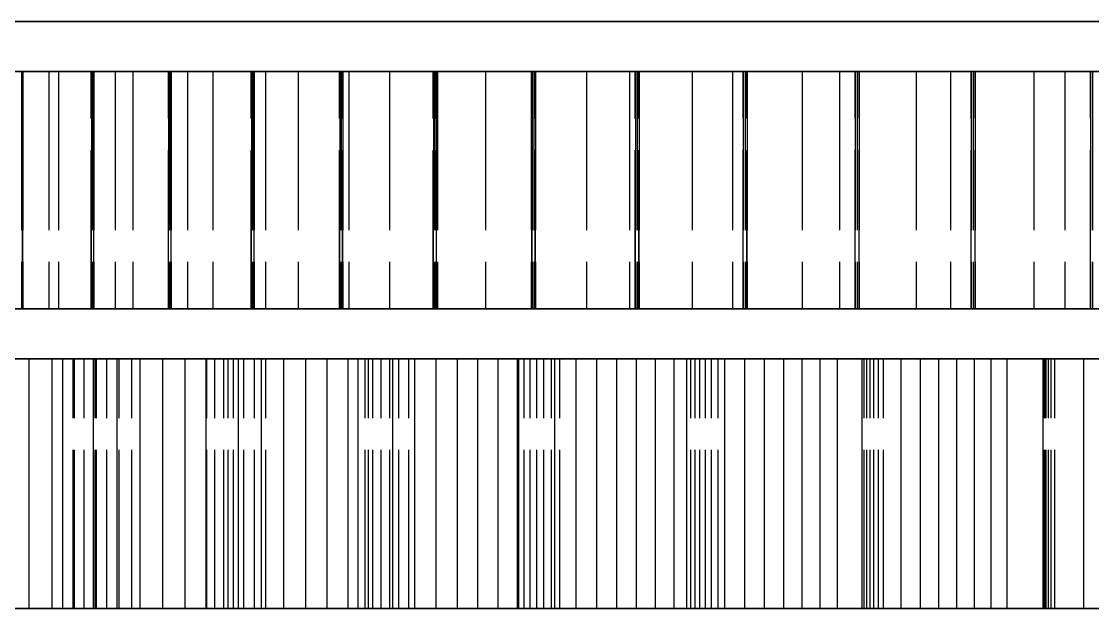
# Model space of a CAD drawing. Header units: millimetres. Extents: x -37 to 135, y -32 to 86.
# Drawn here: x 70.29 to 78.85, y -8.01 to -3.31 of the extents above; entities that cross this region are included whole.
import ezdxf

# ---------------------------------------------------------------- set-up
doc = ezdxf.new("R2010")
doc.units = ezdxf.units.MM
doc.linetypes.add('DASHED', pattern=[1.524, 1.27, -0.254])
doc.layers.add('HIDDEN', color=8, linetype='DASHED')
doc.layers.add('VISIBLE', color=7, linetype='CONTINUOUS')

msp = doc.modelspace()

# ---------------------------------------------------------------- linework, layer by layer
at = {"layer": 'HIDDEN'}
for points in [[(79.07601, -3.31), (78.41563, -3.31), (77.75525, -3.31), (77.09486, -3.31), (76.43448, -3.31), (75.7741, -3.31), (75.11371, -3.31), (74.45333, -3.31), (73.79295, -3.31), (73.13256, -3.31), (72.47218, -3.31), (71.8118, -3.31), (71.15141, -3.31), (70.49103, -3.31), (69.83065, -3.31), (69.17027, -3.31), (68.50988, -3.31), (67.8495, -3.31), (67.18912, -3.31)], [(78.96801, -3.31), (78.34572, -3.31), (77.72343, -3.31), (77.10115, -3.31), (76.47886, -3.31), (75.85657, -3.31), (75.23428, -3.31), (74.61199, -3.31), (73.98971, -3.31), (73.36742, -3.31), (72.74513, -3.31), (72.12284, -3.31), (71.50056, -3.31), (70.87827, -3.31), (70.25598, -3.31), (69.63369, -3.31), (69.0114, -3.31), (68.38912, -3.31)], [(70.25598, -3.31), (70.56712, -3.31), (70.87827, -3.31), (71.18941, -3.31), (71.50056, -3.31), (71.8117, -3.31), (72.12284, -3.31), (72.43399, -3.31), (72.74513, -3.31), (73.05628, -3.31), (73.36742, -3.31), (73.67856, -3.31), (73.98971, -3.31), (74.30085, -3.31), (74.61199, -3.31), (74.92314, -3.31), (75.23428, -3.31), (75.54543, -3.31), (75.85657, -3.31), (76.16771, -3.31), (76.47886, -3.31), (76.79, -3.31), (77.10115, -3.31), (77.41229, -3.31), (77.72343, -3.31), (78.03458, -3.31), (78.34572, -3.31), (78.65687, -3.31), (78.96801, -3.31)], [(70.50543, -3.71), (70.02375, -3.71)], [(70.02375, -3.71), (70.50543, -3.71)], [(70.27526, -3.71), (70.28527, -3.71)], [(70.28527, -3.71), (70.27526, -3.71)], [(70.28527, -3.71), (70.29362, -3.71)], [(70.29362, -3.71), (70.28527, -3.71)], [(70.28527, -3.71), (70.28527, -5.61)], [(70.28527, -3.71), (70.28527, -5.61)], [(70.29534, -3.71), (70.29362, -3.71)], [(70.29534, -3.71), (70.29362, -3.71)], [(70.29362, -5.61), (70.29362, -3.71)], [(70.29362, -5.61), (70.29362, -3.71)], [(70.29534, -3.71), (70.58225, -3.71)], [(70.58225, -3.71), (70.29534, -3.71)], [(70.29534, -5.61), (70.29534, -3.71)], [(70.29534, -3.71), (70.29534, -5.61)], [(71.03586, -3.71), (70.50543, -3.71)], [(70.50543, -3.71), (71.03586, -3.71)], [(70.50543, -3.71), (70.50543, -5.61)], [(70.50543, -3.71), (70.50543, -5.61)], [(70.58225, -3.71), (70.84569, -3.71)], [(70.84569, -3.71), (70.58225, -3.71)], [(70.58225, -3.71), (70.58225, -5.61)], [(70.58225, -3.71), (70.58225, -5.61)], [(70.84569, -3.71), (70.84413, -3.71)], [(70.84413, -3.71), (70.85494, -3.71)], [(70.85494, -3.71), (70.84413, -3.71)], [(70.84569, -3.71), (70.84413, -3.71)], [(70.84413, -5.61), (70.84413, -3.71)], [(70.84413, -5.61), (70.84413, -3.71)], [(70.84569, -3.71), (70.84569, -5.61)], [(70.84569, -5.61), (70.84569, -3.71)], [(70.85494, -3.71), (70.86413, -3.71)], [(70.86413, -3.71), (70.85494, -3.71)], [(70.85494, -3.71), (70.85494, -5.61)], [(70.85494, -3.71), (70.85494, -5.61)], [(70.8658, -3.71), (70.86413, -3.71)], [(70.8658, -3.71), (70.86413, -3.71)], [(70.86413, -5.61), (70.86413, -3.71)], [(70.86413, -5.61), (70.86413, -3.71)], [(70.8658, -3.71), (71.17538, -3.71)], [(71.17538, -3.71), (70.8658, -3.71)], [(70.8658, -5.61), (70.8658, -3.71)], [(70.8658, -3.71), (70.8658, -5.61)], [(71.61354, -3.71), (71.03586, -3.71)], [(71.03586, -3.71), (71.61354, -3.71)], [(71.03586, -3.71), (71.03586, -5.61)], [(71.03586, -3.71), (71.03586, -5.61)], [(71.17538, -3.71), (71.4623, -3.71)], [(71.4623, -3.71), (71.17538, -3.71)], [(71.17538, -3.71), (71.17538, -5.61)], [(71.17538, -3.71), (71.17538, -5.61)], [(71.4623, -3.71), (71.4608, -3.71)], [(71.4608, -3.71), (71.47236, -3.71)], [(71.47236, -3.71), (71.4608, -3.71)], [(71.4623, -3.71), (71.4608, -3.71)], [(71.4608, -5.61), (71.4608, -3.71)], [(71.4608, -5.61), (71.4608, -3.71)], [(71.4623, -3.71), (71.4623, -5.61)], [(71.4623, -5.61), (71.4623, -3.71)], [(71.47236, -3.71), (71.48238, -3.71)], [(71.48238, -3.71), (71.47236, -3.71)], [(71.47236, -3.71), (71.47236, -5.61)], [(71.47236, -3.71), (71.47236, -5.61)], [(71.48399, -3.71), (71.48238, -3.71)], [(71.48399, -3.71), (71.48238, -3.71)], [(71.48238, -5.61), (71.48238, -3.71)], [(71.48238, -5.61), (71.48238, -3.71)], [(71.48399, -3.71), (71.81539, -3.71)], [(71.81539, -3.71), (71.48399, -3.71)], [(71.48399, -5.61), (71.48399, -3.71)], [(71.48399, -3.71), (71.48399, -5.61)], [(72.23686, -3.71), (71.61354, -3.71)], [(71.61354, -3.71), (72.23686, -3.71)], [(71.61354, -3.71), (71.61354, -5.61)], [(71.61354, -3.71), (71.61354, -5.61)], [(71.81539, -3.71), (72.12497, -3.71)], [(72.12497, -3.71), (71.81539, -3.71)], [(71.81539, -3.71), (71.81539, -5.61)], [(71.81539, -3.71), (71.81539, -5.61)], [(72.12497, -3.71), (72.12354, -3.71)], [(72.12354, -3.71), (72.13583, -3.71)], [(72.13583, -3.71), (72.12354, -3.71)], [(72.12497, -3.71), (72.12354, -3.71)], [(72.12354, -5.61), (72.12354, -3.71)], [(72.12354, -5.61), (72.12354, -3.71)], [(72.12497, -3.71), (72.12497, -5.61)], [(72.12497, -5.61), (72.12497, -3.71)], [(72.13583, -3.71), (72.14664, -3.71)], [(72.14664, -3.71), (72.13583, -3.71)], [(72.13583, -3.71), (72.13583, -5.61)], [(72.13583, -3.71), (72.13583, -5.61)], [(72.1482, -3.71), (72.14664, -3.71)], [(72.1482, -3.71), (72.14664, -3.71)], [(72.14664, -5.61), (72.14664, -3.71)], [(72.14664, -5.61), (72.14664, -3.71)], [(72.1482, -3.71), (72.50047, -3.71)], [(72.50047, -3.71), (72.1482, -3.71)], [(72.1482, -5.61), (72.1482, -3.71)], [(72.1482, -3.71), (72.1482, -5.61)], [(72.9041, -3.71), (72.23686, -3.71)], [(72.23686, -3.71), (72.9041, -3.71)], [(72.23686, -3.71), (72.23686, -5.61)], [(72.23686, -3.71), (72.23686, -5.61)], [(72.50047, -3.71), (72.83187, -3.71)], [(72.83187, -3.71), (72.50047, -3.71)], [(72.50047, -3.71), (72.50047, -5.61)], [(72.50047, -3.71), (72.50047, -5.61)], [(72.83187, -3.71), (72.83051, -3.71)], [(72.83051, -3.71), (72.8435, -3.71)], [(72.8435, -3.71), (72.83051, -3.71)], [(72.83187, -3.71), (72.83051, -3.71)], [(72.83051, -5.61), (72.83051, -3.71)], [(72.83051, -5.61), (72.83051, -3.71)], [(72.83187, -3.71), (72.83187, -5.61)], [(72.83187, -5.61), (72.83187, -3.71)], [(72.8435, -3.71), (72.85506, -3.71)], [(72.85506, -3.71), (72.8435, -3.71)], [(72.8435, -3.71), (72.8435, -5.61)], [(72.8435, -3.71), (72.8435, -5.61)], [(72.85656, -3.71), (72.85506, -3.71)], [(72.85656, -3.71), (72.85506, -3.71)], [(72.85506, -5.61), (72.85506, -3.71)], [(72.85506, -5.61), (72.85506, -3.71)], [(72.85656, -3.71), (73.22874, -3.71)], [(73.22874, -3.71), (72.85656, -3.71)], [(72.85656, -5.61), (72.85656, -3.71)], [(72.85656, -3.71), (72.85656, -5.61)], [(73.61339, -3.71), (72.9041, -3.71)], [(72.9041, -3.71), (73.61339, -3.71)], [(72.9041, -3.71), (72.9041, -5.61)], [(72.9041, -3.71), (72.9041, -5.61)], [(73.22874, -3.71), (73.58102, -3.71)], [(73.58102, -3.71), (73.22874, -3.71)], [(73.22874, -3.71), (73.22874, -5.61)], [(73.22874, -3.71), (73.22874, -5.61)], [(73.58102, -3.71), (73.57973, -3.71)], [(73.57973, -3.71), (73.59338, -3.71)], [(73.59338, -3.71), (73.57973, -3.71)], [(73.58102, -3.71), (73.57973, -3.71)], [(73.57973, -5.61), (73.57973, -3.71)], [(73.57973, -5.61), (73.57973, -3.71)], [(73.58102, -3.71), (73.58102, -5.61)], [(73.58102, -5.61), (73.58102, -3.71)], [(73.59338, -3.71), (73.60567, -3.71)], [(73.60567, -3.71), (73.59338, -3.71)], [(73.59338, -3.71), (73.59338, -5.61)], [(73.59338, -3.71), (73.59338, -5.61)], [(73.6071, -3.71), (73.60567, -3.71)], [(73.6071, -3.71), (73.60567, -3.71)], [(73.60567, -5.61), (73.60567, -3.71)], [(73.60567, -5.61), (73.60567, -3.71)], [(73.6071, -3.71), (73.99815, -3.71)], [(73.99815, -3.71), (73.6071, -3.71)], [(73.6071, -5.61), (73.6071, -3.71)], [(73.6071, -3.71), (73.6071, -5.61)], [(74.36275, -3.71), (73.61339, -3.71)], [(73.61339, -3.71), (74.36275, -3.71)], [(73.61339, -3.71), (73.61339, -5.61)], [(73.61339, -3.71), (73.61339, -5.61)], [(73.99815, -3.71), (74.37033, -3.71)], [(74.37033, -3.71), (73.99815, -3.71)], [(73.99815, -3.71), (73.99815, -5.61)], [(73.99815, -3.71), (73.99815, -5.61)], [(75.1501, -3.71), (74.36275, -3.71)], [(74.36275, -3.71), (75.1501, -3.71)], [(74.36275, -3.71), (74.36275, -5.61)], [(74.36275, -3.71), (74.36275, -5.61)], [(74.37033, -3.71), (74.36912, -3.71)], [(74.36912, -3.71), (74.38339, -3.71)], [(74.38339, -3.71), (74.36912, -3.71)], [(74.37033, -3.71), (74.36912, -3.71)], [(74.36912, -5.61), (74.36912, -3.71)], [(74.36912, -5.61), (74.36912, -3.71)], [(74.37033, -3.71), (74.37033, -5.61)], [(74.37033, -5.61), (74.37033, -3.71)], [(74.38339, -3.71), (74.39638, -3.71)], [(74.39638, -3.71), (74.38339, -3.71)], [(74.38339, -3.71), (74.38339, -5.61)], [(74.38339, -3.71), (74.38339, -5.61)], [(74.39774, -3.71), (74.39638, -3.71)], [(74.39774, -3.71), (74.39638, -3.71)], [(74.39638, -5.61), (74.39638, -3.71)], [(74.39638, -5.61), (74.39638, -3.71)], [(74.39774, -3.71), (74.80656, -3.71)], [(74.80656, -3.71), (74.39774, -3.71)], [(74.39774, -5.61), (74.39774, -3.71)], [(74.39774, -3.71), (74.39774, -5.61)], [(74.80656, -3.71), (75.1976, -3.71)], [(75.1976, -3.71), (74.80656, -3.71)], [(74.80656, -3.71), (74.80656, -5.61)], [(74.80656, -3.71), (74.80656, -5.61)], [(75.97323, -3.71), (75.1501, -3.71)], [(75.1501, -3.71), (75.97323, -3.71)], [(75.1501, -3.71), (75.1501, -5.61)], [(75.1501, -3.71), (75.1501, -5.61)], [(75.1976, -3.71), (75.19648, -3.71)], [(75.19648, -3.71), (75.21133, -3.71)], [(75.21133, -3.71), (75.19648, -3.71)], [(75.1976, -3.71), (75.19648, -3.71)], [(75.19648, -5.61), (75.19648, -3.71)], [(75.19648, -5.61), (75.19648, -3.71)], [(75.1976, -3.71), (75.1976, -5.61)], [(75.1976, -5.61), (75.1976, -3.71)], [(75.21133, -3.71), (75.22497, -3.71)], [(75.22497, -3.71), (75.21133, -3.71)], [(75.21133, -3.71), (75.21133, -5.61)], [(75.21133, -3.71), (75.21133, -5.61)], [(75.22626, -3.71), (75.22497, -3.71)], [(75.22626, -3.71), (75.22497, -3.71)], [(75.22497, -5.61), (75.22497, -3.71)], [(75.22497, -5.61), (75.22497, -3.71)], [(75.22626, -3.71), (75.65172, -3.71)], [(75.65172, -3.71), (75.22626, -3.71)], [(75.22626, -5.61), (75.22626, -3.71)], [(75.22626, -3.71), (75.22626, -5.61)], [(75.65172, -3.71), (76.06054, -3.71)], [(76.06054, -3.71), (75.65172, -3.71)], [(75.65172, -3.71), (75.65172, -5.61)], [(75.65172, -3.71), (75.65172, -5.61)], [(76.82987, -3.71), (75.97323, -3.71)], [(75.97323, -3.71), (76.82987, -3.71)], [(75.97323, -3.71), (75.97323, -5.61)], [(75.97323, -3.71), (75.97323, -5.61)], [(76.06054, -3.71), (76.0595, -3.71)], [(76.0595, -3.71), (76.07488, -3.71)], [(76.07488, -3.71), (76.0595, -3.71)], [(76.06054, -3.71), (76.0595, -3.71)], [(76.0595, -5.61), (76.0595, -3.71)], [(76.0595, -5.61), (76.0595, -3.71)], [(76.06054, -3.71), (76.06054, -5.61)], [(76.06054, -5.61), (76.06054, -3.71)], [(76.07488, -3.71), (76.08915, -3.71)], [(76.08915, -3.71), (76.07488, -3.71)], [(76.07488, -3.71), (76.07488, -5.61)], [(76.07488, -3.71), (76.07488, -5.61)], [(76.09036, -3.71), (76.08915, -3.71)], [(76.09036, -3.71), (76.08915, -3.71)], [(76.08915, -5.61), (76.08915, -3.71)], [(76.08915, -5.61), (76.08915, -3.71)], [(76.09036, -3.71), (76.53127, -3.71)], [(76.53127, -3.71), (76.09036, -3.71)], [(76.09036, -5.61), (76.09036, -3.71)], [(76.09036, -3.71), (76.09036, -5.61)], [(76.53127, -3.71), (76.95672, -3.71)], [(76.95672, -3.71), (76.53127, -3.71)], [(76.53127, -3.71), (76.53127, -5.61)], [(76.53127, -3.71), (76.53127, -5.61)], [(77.71761, -3.71), (76.82987, -3.71)], [(76.82987, -3.71), (77.71761, -3.71)], [(76.82987, -3.71), (76.82987, -5.61)], [(76.82987, -3.71), (76.82987, -5.61)], [(76.95672, -3.71), (76.95577, -3.71)], [(76.95577, -3.71), (76.97165, -3.71)], [(76.97165, -3.71), (76.95577, -3.71)], [(76.95672, -3.71), (76.95577, -3.71)], [(76.95577, -5.61), (76.95577, -3.71)], [(76.95577, -5.61), (76.95577, -3.71)], [(76.95672, -3.71), (76.95672, -5.61)], [(76.95672, -5.61), (76.95672, -3.71)], [(76.97165, -3.71), (76.9865, -3.71)], [(76.9865, -3.71), (76.97165, -3.71)], [(76.97165, -3.71), (76.97165, -5.61)], [(76.97165, -3.71), (76.97165, -5.61)], [(76.98763, -3.71), (76.9865, -3.71)], [(76.98763, -3.71), (76.9865, -3.71)], [(76.9865, -5.61), (76.9865, -3.71)], [(76.9865, -5.61), (76.9865, -3.71)], [(76.98763, -3.71), (77.44276, -3.71)], [(77.44276, -3.71), (76.98763, -3.71)], [(76.98763, -5.61), (76.98763, -3.71)], [(76.98763, -3.71), (76.98763, -5.61)], [(77.44276, -3.71), (77.88367, -3.71)], [(77.88367, -3.71), (77.44276, -3.71)], [(77.44276, -3.71), (77.44276, -5.61)], [(77.44276, -3.71), (77.44276, -5.61)], [(78.63398, -3.71), (77.71761, -3.71)], [(77.71761, -3.71), (78.63398, -3.71)], [(77.71761, -3.71), (77.71761, -5.61)], [(77.71761, -3.71), (77.71761, -5.61)], [(77.88367, -3.71), (77.8828, -3.71)], [(77.8828, -3.71), (77.89914, -3.71)], [(77.89914, -3.71), (77.8828, -3.71)], [(77.88367, -3.71), (77.8828, -3.71)], [(77.8828, -5.61), (77.8828, -3.71)], [(77.8828, -5.61), (77.8828, -3.71)], [(77.88367, -3.71), (77.88367, -5.61)], [(77.88367, -5.61), (77.88367, -3.71)], [(77.89914, -3.71), (77.91453, -3.71)], [(77.91453, -3.71), (77.89914, -3.71)], [(77.89914, -3.71), (77.89914, -5.61)], [(77.89914, -3.71), (77.89914, -5.61)], [(77.91557, -3.71), (77.91453, -3.71)], [(77.91557, -3.71), (77.91453, -3.71)], [(77.91453, -5.61), (77.91453, -3.71)], [(77.91453, -5.61), (77.91453, -3.71)], [(77.91557, -3.71), (78.38365, -3.71)], [(78.38365, -3.71), (77.91557, -3.71)], [(77.91557, -5.61), (77.91557, -3.71)], [(77.91557, -3.71), (77.91557, -5.61)], [(78.38365, -3.71), (78.83878, -3.71)], [(78.83878, -3.71), (78.38365, -3.71)], [(78.38365, -3.71), (78.38365, -5.61)], [(78.38365, -3.71), (78.38365, -5.61)], [(79.57644, -3.71), (78.63398, -3.71)], [(78.63398, -3.71), (79.57644, -3.71)], [(78.63398, -3.71), (78.63398, -5.61)], [(78.63398, -3.71), (78.63398, -5.61)], [(78.83878, -3.71), (78.83801, -3.71)], [(78.83801, -3.71), (78.85475, -3.71)], [(78.85475, -3.71), (78.83801, -3.71)], [(78.83878, -3.71), (78.83801, -3.71)], [(78.83801, -5.61), (78.83801, -3.71)], [(78.83801, -5.61), (78.83801, -3.71)], [(78.83878, -3.71), (78.83878, -5.61)], [(78.83878, -5.61), (78.83878, -3.71)], [(78.85475, -3.71), (78.87063, -3.71)], [(78.87063, -3.71), (78.85475, -3.71)], [(78.85475, -3.71), (78.85475, -5.61)], [(70.50543, -5.61), (70.02375, -5.61)], [(70.02375, -5.61), (70.50543, -5.61)], [(70.27526, -5.61), (70.28527, -5.61)], [(70.28527, -5.61), (70.27526, -5.61)], [(70.28527, -5.61), (70.29362, -5.61)], [(70.29362, -5.61), (70.28527, -5.61)], [(70.29534, -5.61), (70.29362, -5.61)], [(70.29534, -5.61), (70.29362, -5.61)], [(70.29534, -5.61), (70.58225, -5.61)], [(70.58225, -5.61), (70.29534, -5.61)], [(71.03586, -5.61), (70.50543, -5.61)], [(70.50543, -5.61), (71.03586, -5.61)], [(70.58225, -5.61), (70.84569, -5.61)], [(70.84569, -5.61), (70.58225, -5.61)], [(70.84569, -5.61), (70.84413, -5.61)], [(70.84413, -5.61), (70.85494, -5.61)], [(70.85494, -5.61), (70.84413, -5.61)], [(70.84569, -5.61), (70.84413, -5.61)], [(70.85494, -5.61), (70.86413, -5.61)], [(70.86413, -5.61), (70.85494, -5.61)], [(70.8658, -5.61), (70.86413, -5.61)], [(70.8658, -5.61), (70.86413, -5.61)], [(70.8658, -5.61), (71.17538, -5.61)], [(71.17538, -5.61), (70.8658, -5.61)], [(71.61354, -5.61), (71.03586, -5.61)], [(71.03586, -5.61), (71.61354, -5.61)], [(71.17538, -5.61), (71.4623, -5.61)], [(71.4623, -5.61), (71.17538, -5.61)], [(71.4623, -5.61), (71.4608, -5.61)], [(71.4608, -5.61), (71.47236, -5.61)], [(71.47236, -5.61), (71.4608, -5.61)], [(71.4623, -5.61), (71.4608, -5.61)], [(71.47236, -5.61), (71.48238, -5.61)], [(71.48238, -5.61), (71.47236, -5.61)], [(71.48399, -5.61), (71.48238, -5.61)], [(71.48399, -5.61), (71.48238, -5.61)], [(71.48399, -5.61), (71.81539, -5.61)], [(71.81539, -5.61), (71.48399, -5.61)], [(72.23686, -5.61), (71.61354, -5.61)], [(71.61354, -5.61), (72.23686, -5.61)], [(71.81539, -5.61), (72.12497, -5.61)], [(72.12497, -5.61), (71.81539, -5.61)], [(72.12497, -5.61), (72.12354, -5.61)], [(72.12354, -5.61), (72.13583, -5.61)], [(72.13583, -5.61), (72.12354, -5.61)], [(72.12497, -5.61), (72.12354, -5.61)], [(72.13583, -5.61), (72.14664, -5.61)], [(72.14664, -5.61), (72.13583, -5.61)], [(72.1482, -5.61), (72.14664, -5.61)], [(72.1482, -5.61), (72.14664, -5.61)], [(72.1482, -5.61), (72.50047, -5.61)], [(72.50047, -5.61), (72.1482, -5.61)], [(72.9041, -5.61), (72.23686, -5.61)], [(72.23686, -5.61), (72.9041, -5.61)], [(72.50047, -5.61), (72.83187, -5.61)], [(72.83187, -5.61), (72.50047, -5.61)], [(72.83187, -5.61), (72.83051, -5.61)], [(72.83051, -5.61), (72.8435, -5.61)], [(72.8435, -5.61), (72.83051, -5.61)], [(72.83187, -5.61), (72.83051, -5.61)], [(72.8435, -5.61), (72.85506, -5.61)], [(72.85506, -5.61), (72.8435, -5.61)], [(72.85656, -5.61), (72.85506, -5.61)], [(72.85656, -5.61), (72.85506, -5.61)], [(72.85656, -5.61), (73.22874, -5.61)], [(73.22874, -5.61), (72.85656, -5.61)], [(73.61339, -5.61), (72.9041, -5.61)], [(72.9041, -5.61), (73.61339, -5.61)], [(73.22874, -5.61), (73.58102, -5.61)], [(73.58102, -5.61), (73.22874, -5.61)], [(73.58102, -5.61), (73.57973, -5.61)], [(73.57973, -5.61), (73.59338, -5.61)], [(73.59338, -5.61), (73.57973, -5.61)], [(73.58102, -5.61), (73.57973, -5.61)], [(73.59338, -5.61), (73.60567, -5.61)], [(73.60567, -5.61), (73.59338, -5.61)], [(73.6071, -5.61), (73.60567, -5.61)], [(73.6071, -5.61), (73.60567, -5.61)], [(73.6071, -5.61), (73.99815, -5.61)], [(73.99815, -5.61), (73.6071, -5.61)], [(74.36275, -5.61), (73.61339, -5.61)], [(73.61339, -5.61), (74.36275, -5.61)], [(73.99815, -5.61), (74.37033, -5.61)], [(74.37033, -5.61), (73.99815, -5.61)], [(75.1501, -5.61), (74.36275, -5.61)], [(74.36275, -5.61), (75.1501, -5.61)], [(74.37033, -5.61), (74.36912, -5.61)], [(74.36912, -5.61), (74.38339, -5.61)], [(74.38339, -5.61), (74.36912, -5.61)], [(74.37033, -5.61), (74.36912, -5.61)], [(74.38339, -5.61), (74.39638, -5.61)], [(74.39638, -5.61), (74.38339, -5.61)], [(74.39774, -5.61), (74.39638, -5.61)], [(74.39774, -5.61), (74.39638, -5.61)], [(74.39774, -5.61), (74.80656, -5.61)], [(74.80656, -5.61), (74.39774, -5.61)], [(74.80656, -5.61), (75.1976, -5.61)], [(75.1976, -5.61), (74.80656, -5.61)], [(75.97323, -5.61), (75.1501, -5.61)], [(75.1501, -5.61), (75.97323, -5.61)], [(75.1976, -5.61), (75.19648, -5.61)], [(75.19648, -5.61), (75.21133, -5.61)], [(75.21133, -5.61), (75.19648, -5.61)], [(75.1976, -5.61), (75.19648, -5.61)], [(75.21133, -5.61), (75.22497, -5.61)], [(75.22497, -5.61), (75.21133, -5.61)], [(75.22626, -5.61), (75.22497, -5.61)], [(75.22626, -5.61), (75.22497, -5.61)], [(75.22626, -5.61), (75.65172, -5.61)], [(75.65172, -5.61), (75.22626, -5.61)], [(75.65172, -5.61), (76.06054, -5.61)], [(76.06054, -5.61), (75.65172, -5.61)], [(76.82987, -5.61), (75.97323, -5.61)], [(75.97323, -5.61), (76.82987, -5.61)], [(76.06054, -5.61), (76.0595, -5.61)], [(76.0595, -5.61), (76.07488, -5.61)], [(76.07488, -5.61), (76.0595, -5.61)], [(76.06054, -5.61), (76.0595, -5.61)], [(76.07488, -5.61), (76.08915, -5.61)], [(76.08915, -5.61), (76.07488, -5.61)], [(76.09036, -5.61), (76.08915, -5.61)], [(76.09036, -5.61), (76.08915, -5.61)], [(76.09036, -5.61), (76.53127, -5.61)], [(76.53127, -5.61), (76.09036, -5.61)], [(76.53127, -5.61), (76.95672, -5.61)], [(76.95672, -5.61), (76.53127, -5.61)], [(77.71761, -5.61), (76.82987, -5.61)], [(76.82987, -5.61), (77.71761, -5.61)], [(76.95672, -5.61), (76.95577, -5.61)], [(76.95577, -5.61), (76.97165, -5.61)], [(76.97165, -5.61), (76.95577, -5.61)], [(76.95672, -5.61), (76.95577, -5.61)], [(76.97165, -5.61), (76.9865, -5.61)], [(76.9865, -5.61), (76.97165, -5.61)], [(76.98763, -5.61), (76.9865, -5.61)], [(76.98763, -5.61), (76.9865, -5.61)], [(76.98763, -5.61), (77.44276, -5.61)], [(77.44276, -5.61), (76.98763, -5.61)], [(77.44276, -5.61), (77.88367, -5.61)], [(77.88367, -5.61), (77.44276, -5.61)], [(78.63398, -5.61), (77.71761, -5.61)], [(77.71761, -5.61), (78.63398, -5.61)], [(77.88367, -5.61), (77.8828, -5.61)], [(77.8828, -5.61), (77.89914, -5.61)], [(77.89914, -5.61), (77.8828, -5.61)], [(77.88367, -5.61), (77.8828, -5.61)], [(77.89914, -5.61), (77.91453, -5.61)], [(77.91453, -5.61), (77.89914, -5.61)], [(77.91557, -5.61), (77.91453, -5.61)], [(77.91557, -5.61), (77.91453, -5.61)], [(77.91557, -5.61), (78.38365, -5.61)], [(78.38365, -5.61), (77.91557, -5.61)], [(78.38365, -5.61), (78.83878, -5.61)], [(78.83878, -5.61), (78.38365, -5.61)], [(79.57644, -5.61), (78.63398, -5.61)], [(78.63398, -5.61), (79.57644, -5.61)], [(78.83878, -5.61), (78.83801, -5.61)], [(78.83801, -5.61), (78.85475, -5.61)], [(78.85475, -5.61), (78.83801, -5.61)], [(78.83878, -5.61), (78.83801, -5.61)], [(78.85475, -5.61), (78.87063, -5.61)], [(78.87063, -5.61), (78.85475, -5.61)], [(79.07601, -6.01), (78.41563, -6.01), (77.75525, -6.01), (77.09486, -6.01), (76.43448, -6.01), (75.7741, -6.01), (75.11371, -6.01), (74.45333, -6.01), (73.79295, -6.01), (73.13256, -6.01), (72.47218, -6.01), (71.8118, -6.01), (71.15141, -6.01), (70.49103, -6.01), (69.83065, -6.01), (69.17027, -6.01), (68.50988, -6.01), (67.8495, -6.01), (67.18912, -6.01)], [(78.96801, -6.01), (78.34572, -6.01), (77.72343, -6.01), (77.10115, -6.01), (76.47886, -6.01), (75.85657, -6.01), (75.23428, -6.01), (74.61199, -6.01), (73.98971, -6.01), (73.36742, -6.01), (72.74513, -6.01), (72.12284, -6.01), (71.50056, -6.01), (70.87827, -6.01), (70.25598, -6.01), (69.63369, -6.01), (69.0114, -6.01), (68.38912, -6.01)], [(70.34681, -6.01), (70.16013, -6.01)], [(70.16084, -6.01), (70.49103, -6.01), (70.82122, -6.01), (71.15141, -6.01), (71.48161, -6.01), (71.8118, -6.01), (72.14199, -6.01), (72.47218, -6.01), (72.80237, -6.01), (73.13256, -6.01), (73.46276, -6.01), (73.79295, -6.01), (74.12314, -6.01), (74.45333, -6.01), (74.78352, -6.01), (75.11371, -6.01), (75.4439, -6.01), (75.7741, -6.01), (76.10429, -6.01), (76.43448, -6.01), (76.76467, -6.01), (77.09486, -6.01), (77.42505, -6.01), (77.75525, -6.01), (78.08544, -6.01), (78.41563, -6.01), (78.74582, -6.01), (79.07601, -6.01)], [(70.25598, -6.01), (70.56712, -6.01), (70.87827, -6.01), (71.18941, -6.01), (71.50056, -6.01), (71.8117, -6.01), (72.12284, -6.01), (72.43399, -6.01), (72.74513, -6.01), (73.05628, -6.01), (73.36742, -6.01), (73.67856, -6.01), (73.98971, -6.01), (74.30085, -6.01), (74.61199, -6.01), (74.92314, -6.01), (75.23428, -6.01), (75.54543, -6.01), (75.85657, -6.01), (76.16771, -6.01), (76.47886, -6.01), (76.79, -6.01), (77.10115, -6.01), (77.41229, -6.01), (77.72343, -6.01), (78.03458, -6.01), (78.34572, -6.01), (78.65687, -6.01), (78.96801, -6.01)], [(70.53014, -6.01), (70.34681, -6.01)], [(70.34681, -8.01), (70.34681, -6.01)], [(70.70991, -6.01), (70.53014, -6.01)], [(70.53014, -8.01), (70.53014, -6.01)], [(70.7001, -6.01), (70.61771, -6.01)], [(70.61771, -6.01), (70.70991, -6.01)], [(70.61771, -6.01), (70.7001, -6.01)], [(70.86205, -6.01), (70.61771, -6.01)], [(70.61771, -8.01), (70.61771, -6.01)], [(70.78601, -6.01), (70.7001, -6.01)], [(70.7001, -6.01), (70.78601, -6.01)], [(70.7001, -8.01), (70.7001, -6.01)], [(70.7001, -8.01), (70.7001, -6.01)], [(70.70991, -6.01), (70.88582, -6.01)], [(70.88582, -6.01), (70.70991, -6.01)], [(70.70991, -8.01), (70.70991, -6.01)], [(70.70991, -8.01), (70.70991, -6.01)], [(70.87553, -6.01), (70.78601, -6.01)], [(70.78601, -6.01), (70.87553, -6.01)], [(70.78601, -8.01), (70.78601, -6.01)], [(70.78601, -8.01), (70.78601, -6.01)], [(71.0502, -6.01), (70.86205, -6.01)], [(70.86205, -8.01), (70.86205, -6.01)], [(70.96881, -6.01), (70.87553, -6.01)], [(70.87553, -6.01), (70.96881, -6.01)], [(70.87553, -8.01), (70.87553, -6.01)], [(70.87553, -8.01), (70.87553, -6.01)], [(70.88582, -6.01), (71.16739, -6.01)], [(71.16739, -6.01), (70.88582, -6.01)], [(70.88582, -8.01), (70.88582, -6.01)], [(70.88582, -8.01), (70.88582, -6.01)], [(71.06602, -6.01), (70.96881, -6.01)], [(70.96881, -6.01), (71.06602, -6.01)], [(70.96881, -8.01), (70.96881, -6.01)], [(70.96881, -8.01), (70.96881, -6.01)], [(71.23511, -6.01), (71.0502, -6.01)], [(71.0502, -8.01), (71.0502, -6.01)], [(71.16739, -6.01), (71.06602, -6.01)], [(71.06602, -6.01), (71.16739, -6.01)], [(71.06602, -8.01), (71.06602, -6.01)], [(71.06602, -8.01), (71.06602, -6.01)], [(71.16739, -8.01), (71.16739, -6.01)], [(71.16739, -8.01), (71.16739, -6.01)], [(71.41662, -6.01), (71.23511, -6.01)], [(71.23511, -8.01), (71.23511, -6.01)], [(71.59452, -6.01), (71.41662, -6.01)], [(71.41662, -8.01), (71.41662, -6.01)], [(71.76857, -6.01), (71.59452, -6.01)], [(71.59452, -8.01), (71.59452, -6.01)], [(71.83227, -6.01), (71.76245, -6.01)], [(71.76245, -6.01), (71.76857, -6.01)], [(71.76245, -6.01), (71.83227, -6.01)], [(72.02311, -6.01), (71.76245, -6.01)], [(71.76245, -8.01), (71.76245, -6.01)], [(71.76857, -6.01), (71.93845, -6.01)], [(71.93845, -6.01), (71.76857, -6.01)], [(71.76857, -8.01), (71.76857, -6.01)], [(71.76857, -8.01), (71.76857, -6.01)], [(71.90582, -6.01), (71.83227, -6.01)], [(71.83227, -6.01), (71.90582, -6.01)], [(71.83227, -8.01), (71.83227, -6.01)], [(71.83227, -8.01), (71.83227, -6.01)], [(71.98321, -6.01), (71.90582, -6.01)], [(71.90582, -6.01), (71.98321, -6.01)], [(71.90582, -8.01), (71.90582, -6.01)], [(71.90582, -8.01), (71.90582, -6.01)], [(71.93845, -6.01), (72.2402, -6.01)], [(72.2402, -6.01), (71.93845, -6.01)], [(71.93845, -8.01), (71.93845, -6.01)], [(71.93845, -8.01), (71.93845, -6.01)], [(72.0646, -6.01), (71.98321, -6.01)], [(71.98321, -6.01), (72.0646, -6.01)], [(71.98321, -8.01), (71.98321, -6.01)], [(71.98321, -8.01), (71.98321, -6.01)], [(72.20576, -6.01), (72.02311, -6.01)], [(72.02311, -8.01), (72.02311, -6.01)], [(72.15017, -6.01), (72.0646, -6.01)], [(72.0646, -6.01), (72.15017, -6.01)], [(72.0646, -8.01), (72.0646, -6.01)], [(72.0646, -8.01), (72.0646, -6.01)], [(72.2402, -6.01), (72.15017, -6.01)], [(72.15017, -6.01), (72.2402, -6.01)], [(72.15017, -8.01), (72.15017, -6.01)], [(72.15017, -8.01), (72.15017, -6.01)], [(72.38493, -6.01), (72.20576, -6.01)], [(72.20576, -8.01), (72.20576, -6.01)], [(72.2402, -8.01), (72.2402, -6.01)], [(72.2402, -8.01), (72.2402, -6.01)], [(72.56046, -6.01), (72.38493, -6.01)], [(72.38493, -8.01), (72.38493, -6.01)], [(72.73212, -6.01), (72.56046, -6.01)], [(72.56046, -8.01), (72.56046, -6.01)], [(72.89967, -6.01), (72.73212, -6.01)], [(72.73212, -8.01), (72.73212, -6.01)], [(73.06279, -6.01), (72.89967, -6.01)], [(72.89967, -8.01), (72.89967, -6.01)], [(73.0366, -6.01), (72.97967, -6.01)], [(72.97967, -6.01), (73.06279, -6.01)], [(72.97967, -6.01), (73.0366, -6.01)], [(73.2555, -6.01), (72.97967, -6.01)], [(72.97967, -8.01), (72.97967, -6.01)], [(73.09747, -6.01), (73.0366, -6.01)], [(73.0366, -6.01), (73.09747, -6.01)], [(73.0366, -8.01), (73.0366, -6.01)], [(73.0366, -8.01), (73.0366, -6.01)], [(73.06279, -6.01), (73.38335, -6.01)], [(73.38335, -6.01), (73.06279, -6.01)], [(73.06279, -8.01), (73.06279, -6.01)], [(73.06279, -8.01), (73.06279, -6.01)], [(73.16238, -6.01), (73.09747, -6.01)], [(73.09747, -6.01), (73.16238, -6.01)], [(73.09747, -8.01), (73.09747, -6.01)], [(73.09747, -8.01), (73.09747, -6.01)], [(73.23152, -6.01), (73.16238, -6.01)], [(73.16238, -6.01), (73.23152, -6.01)], [(73.16238, -8.01), (73.16238, -6.01)], [(73.16238, -8.01), (73.16238, -6.01)], [(73.30508, -6.01), (73.23152, -6.01)], [(73.23152, -6.01), (73.30508, -6.01)], [(73.23152, -8.01), (73.23152, -6.01)], [(73.23152, -8.01), (73.23152, -6.01)], [(73.43182, -6.01), (73.2555, -6.01)], [(73.2555, -8.01), (73.2555, -6.01)], [(73.38335, -6.01), (73.30508, -6.01)], [(73.30508, -6.01), (73.38335, -6.01)], [(73.30508, -8.01), (73.30508, -6.01)], [(73.30508, -8.01), (73.30508, -6.01)], [(73.38335, -8.01), (73.38335, -6.01)], [(73.38335, -8.01), (73.38335, -6.01)], [(73.60445, -6.01), (73.43182, -6.01)], [(73.43182, -8.01), (73.43182, -6.01)], [(73.77321, -6.01), (73.60445, -6.01)], [(73.60445, -8.01), (73.60445, -6.01)], [(73.93788, -6.01), (73.77321, -6.01)], [(73.77321, -8.01), (73.77321, -6.01)], [(74.09819, -6.01), (73.93788, -6.01)], [(73.93788, -8.01), (73.93788, -6.01)], [(74.25379, -6.01), (74.09819, -6.01)], [(74.09819, -8.01), (74.09819, -6.01)], [(74.59174, -6.01), (74.25379, -6.01)], [(74.25379, -8.01), (74.25379, -6.01)], [(74.30773, -6.01), (74.26393, -6.01)], [(74.26393, -6.01), (74.59174, -6.01)], [(74.26393, -6.01), (74.30773, -6.01)], [(74.5537, -6.01), (74.26393, -6.01)], [(74.26393, -8.01), (74.26393, -6.01)], [(74.35563, -6.01), (74.30773, -6.01)], [(74.30773, -6.01), (74.35563, -6.01)], [(74.30773, -8.01), (74.30773, -6.01)], [(74.30773, -8.01), (74.30773, -6.01)], [(74.40779, -6.01), (74.35563, -6.01)], [(74.35563, -6.01), (74.40779, -6.01)], [(74.35563, -8.01), (74.35563, -6.01)], [(74.35563, -8.01), (74.35563, -6.01)], [(74.46436, -6.01), (74.40779, -6.01)], [(74.40779, -6.01), (74.46436, -6.01)], [(74.40779, -8.01), (74.40779, -6.01)], [(74.40779, -8.01), (74.40779, -6.01)], [(74.52558, -6.01), (74.46436, -6.01)], [(74.46436, -6.01), (74.52558, -6.01)], [(74.46436, -8.01), (74.46436, -6.01)], [(74.46436, -8.01), (74.46436, -6.01)], [(74.59174, -6.01), (74.52558, -6.01)], [(74.52558, -6.01), (74.59174, -6.01)], [(74.52558, -8.01), (74.52558, -6.01)], [(74.52558, -8.01), (74.52558, -6.01)], [(74.72291, -6.01), (74.5537, -6.01)], [(74.5537, -8.01), (74.5537, -6.01)], [(74.59174, -8.01), (74.59174, -6.01)], [(74.59174, -8.01), (74.59174, -6.01)], [(74.88823, -6.01), (74.72291, -6.01)], [(74.72291, -8.01), (74.72291, -6.01)], [(75.04947, -6.01), (74.88823, -6.01)], [(74.88823, -8.01), (74.88823, -6.01)], [(75.2064, -6.01), (75.04947, -6.01)], [(75.04947, -8.01), (75.04947, -6.01)], [(75.35875, -6.01), (75.2064, -6.01)], [(75.2064, -8.01), (75.2064, -6.01)], [(75.50616, -6.01), (75.35875, -6.01)], [(75.35875, -8.01), (75.35875, -6.01)], [(75.85998, -6.01), (75.50616, -6.01)], [(75.50616, -8.01), (75.50616, -6.01)], [(75.63997, -6.01), (75.60951, -6.01)], [(75.60951, -6.01), (75.85998, -6.01)], [(75.60951, -6.01), (75.63997, -6.01)], [(75.91191, -6.01), (75.60951, -6.01)], [(75.60951, -8.01), (75.60951, -6.01)], [(75.6747, -6.01), (75.63997, -6.01)], [(75.63997, -6.01), (75.6747, -6.01)], [(75.63997, -8.01), (75.63997, -6.01)], [(75.63997, -8.01), (75.63997, -6.01)], [(75.71386, -6.01), (75.6747, -6.01)], [(75.6747, -6.01), (75.71386, -6.01)], [(75.6747, -8.01), (75.6747, -6.01)], [(75.6747, -8.01), (75.6747, -6.01)], [(75.75761, -6.01), (75.71386, -6.01)], [(75.71386, -6.01), (75.75761, -6.01)], [(75.71386, -8.01), (75.71386, -6.01)], [(75.71386, -8.01), (75.71386, -6.01)], [(75.80622, -6.01), (75.75761, -6.01)], [(75.75761, -6.01), (75.80622, -6.01)], [(75.75761, -8.01), (75.75761, -6.01)], [(75.75761, -8.01), (75.75761, -6.01)], [(75.85998, -6.01), (75.80622, -6.01)], [(75.80622, -6.01), (75.85998, -6.01)], [(75.80622, -8.01), (75.80622, -6.01)], [(75.80622, -8.01), (75.80622, -6.01)], [(75.85998, -8.01), (75.85998, -6.01)], [(75.85998, -8.01), (75.85998, -6.01)], [(76.07326, -6.01), (75.91191, -6.01)], [(75.91191, -8.01), (75.91191, -6.01)], [(76.23053, -6.01), (76.07326, -6.01)], [(76.07326, -8.01), (76.07326, -6.01)], [(76.38352, -6.01), (76.23053, -6.01)], [(76.23053, -8.01), (76.23053, -6.01)], [(76.53202, -6.01), (76.38352, -6.01)], [(76.38352, -8.01), (76.38352, -6.01)], [(76.67572, -6.01), (76.53202, -6.01)], [(76.53202, -8.01), (76.53202, -6.01)], [(76.81428, -6.01), (76.67572, -6.01)], [(76.67572, -8.01), (76.67572, -6.01)], [(77.1824, -6.01), (76.81428, -6.01)], [(76.81428, -8.01), (76.81428, -6.01)], [(77.02737, -6.01), (77.01038, -6.01)], [(77.01038, -6.01), (77.1824, -6.01)], [(77.01038, -6.01), (77.02737, -6.01)], [(77.32408, -6.01), (77.01038, -6.01)], [(77.01038, -8.01), (77.01038, -6.01)], [(77.04878, -6.01), (77.02737, -6.01)], [(77.02737, -6.01), (77.04878, -6.01)], [(77.02737, -8.01), (77.02737, -6.01)], [(77.02737, -8.01), (77.02737, -6.01)], [(77.07476, -6.01), (77.04878, -6.01)], [(77.04878, -6.01), (77.07476, -6.01)], [(77.04878, -8.01), (77.04878, -6.01)], [(77.04878, -8.01), (77.04878, -6.01)], [(77.10551, -6.01), (77.07476, -6.01)], [(77.07476, -6.01), (77.10551, -6.01)], [(77.07476, -8.01), (77.07476, -6.01)], [(77.07476, -8.01), (77.07476, -6.01)], [(77.14128, -6.01), (77.10551, -6.01)], [(77.10551, -6.01), (77.14128, -6.01)], [(77.10551, -8.01), (77.10551, -6.01)], [(77.10551, -8.01), (77.10551, -6.01)], [(77.1824, -6.01), (77.14128, -6.01)], [(77.14128, -6.01), (77.1824, -6.01)], [(77.14128, -8.01), (77.14128, -6.01)], [(77.14128, -8.01), (77.14128, -6.01)], [(77.1824, -8.01), (77.1824, -6.01)], [(77.1824, -8.01), (77.1824, -6.01)], [(77.47684, -6.01), (77.32408, -6.01)], [(77.32408, -8.01), (77.32408, -6.01)], [(77.62535, -6.01), (77.47684, -6.01)], [(77.47684, -8.01), (77.47684, -6.01)], [(77.76942, -6.01), (77.62535, -6.01)], [(77.62535, -8.01), (77.62535, -6.01)], [(77.90882, -6.01), (77.76942, -6.01)], [(77.76942, -8.01), (77.76942, -6.01)], [(78.04324, -6.01), (77.90882, -6.01)], [(77.90882, -8.01), (77.90882, -6.01)], [(78.17232, -6.01), (78.04324, -6.01)], [(78.04324, -8.01), (78.04324, -6.01)], [(78.55309, -6.01), (78.17232, -6.01)], [(78.17232, -8.01), (78.17232, -6.01)], [(78.46374, -6.01), (78.4603, -6.01)], [(78.4603, -6.01), (78.55309, -6.01)], [(78.4603, -6.01), (78.46374, -6.01)], [(78.78388, -6.01), (78.4603, -6.01)], [(78.4603, -8.01), (78.4603, -6.01)], [(78.47172, -6.01), (78.46374, -6.01)], [(78.46374, -6.01), (78.47172, -6.01)], [(78.46374, -8.01), (78.46374, -6.01)], [(78.46374, -8.01), (78.46374, -6.01)], [(78.48441, -6.01), (78.47172, -6.01)], [(78.47172, -6.01), (78.48441, -6.01)], [(78.47172, -8.01), (78.47172, -6.01)], [(78.47172, -8.01), (78.47172, -6.01)], [(78.50202, -6.01), (78.48441, -6.01)], [(78.48441, -6.01), (78.50202, -6.01)], [(78.48441, -8.01), (78.48441, -6.01)], [(78.48441, -8.01), (78.48441, -6.01)], [(78.52479, -6.01), (78.50202, -6.01)], [(78.50202, -6.01), (78.52479, -6.01)], [(78.50202, -8.01), (78.50202, -6.01)], [(78.50202, -8.01), (78.50202, -6.01)], [(78.55309, -6.01), (78.52479, -6.01)], [(78.52479, -6.01), (78.55309, -6.01)], [(78.52479, -8.01), (78.52479, -6.01)], [(78.52479, -8.01), (78.52479, -6.01)], [(78.55309, -8.01), (78.55309, -6.01)], [(78.55309, -8.01), (78.55309, -6.01)], [(78.92738, -6.01), (78.78388, -6.01)], [(78.78388, -8.01), (78.78388, -6.01)], [(70.34681, -8.01), (70.16013, -8.01)], [(70.53014, -8.01), (70.34681, -8.01)], [(70.70991, -8.01), (70.53014, -8.01)], [(70.7001, -8.01), (70.61771, -8.01)], [(70.61771, -8.01), (70.70991, -8.01)], [(70.61771, -8.01), (70.7001, -8.01)], [(70.86205, -8.01), (70.61771, -8.01)], [(70.78601, -8.01), (70.7001, -8.01)], [(70.7001, -8.01), (70.78601, -8.01)], [(70.70991, -8.01), (70.88582, -8.01)], [(70.88582, -8.01), (70.70991, -8.01)], [(70.87553, -8.01), (70.78601, -8.01)], [(70.78601, -8.01), (70.87553, -8.01)], [(71.0502, -8.01), (70.86205, -8.01)], [(70.96881, -8.01), (70.87553, -8.01)], [(70.87553, -8.01), (70.96881, -8.01)], [(70.88582, -8.01), (71.16739, -8.01)], [(71.16739, -8.01), (70.88582, -8.01)], [(71.06602, -8.01), (70.96881, -8.01)], [(70.96881, -8.01), (71.06602, -8.01)], [(71.23511, -8.01), (71.0502, -8.01)], [(71.16739, -8.01), (71.06602, -8.01)], [(71.06602, -8.01), (71.16739, -8.01)], [(71.41662, -8.01), (71.23511, -8.01)], [(71.59452, -8.01), (71.41662, -8.01)], [(71.76857, -8.01), (71.59452, -8.01)], [(71.83227, -8.01), (71.76245, -8.01)], [(71.76245, -8.01), (71.76857, -8.01)], [(71.76245, -8.01), (71.83227, -8.01)], [(72.02311, -8.01), (71.76245, -8.01)], [(71.76857, -8.01), (71.93845, -8.01)], [(71.93845, -8.01), (71.76857, -8.01)], [(71.90582, -8.01), (71.83227, -8.01)], [(71.83227, -8.01), (71.90582, -8.01)], [(71.98321, -8.01), (71.90582, -8.01)], [(71.90582, -8.01), (71.98321, -8.01)], [(71.93845, -8.01), (72.2402, -8.01)], [(72.2402, -8.01), (71.93845, -8.01)], [(72.0646, -8.01), (71.98321, -8.01)], [(71.98321, -8.01), (72.0646, -8.01)], [(72.20576, -8.01), (72.02311, -8.01)], [(72.15017, -8.01), (72.0646, -8.01)], [(72.0646, -8.01), (72.15017, -8.01)], [(72.2402, -8.01), (72.15017, -8.01)], [(72.15017, -8.01), (72.2402, -8.01)], [(72.38493, -8.01), (72.20576, -8.01)], [(72.56046, -8.01), (72.38493, -8.01)], [(72.73212, -8.01), (72.56046, -8.01)], [(72.89967, -8.01), (72.73212, -8.01)], [(73.06279, -8.01), (72.89967, -8.01)], [(73.0366, -8.01), (72.97967, -8.01)], [(72.97967, -8.01), (73.06279, -8.01)], [(72.97967, -8.01), (73.0366, -8.01)], [(73.2555, -8.01), (72.97967, -8.01)], [(73.09747, -8.01), (73.0366, -8.01)], [(73.0366, -8.01), (73.09747, -8.01)], [(73.06279, -8.01), (73.38335, -8.01)], [(73.38335, -8.01), (73.06279, -8.01)], [(73.16238, -8.01), (73.09747, -8.01)], [(73.09747, -8.01), (73.16238, -8.01)], [(73.23152, -8.01), (73.16238, -8.01)], [(73.16238, -8.01), (73.23152, -8.01)], [(73.30508, -8.01), (73.23152, -8.01)], [(73.23152, -8.01), (73.30508, -8.01)], [(73.43182, -8.01), (73.2555, -8.01)], [(73.38335, -8.01), (73.30508, -8.01)], [(73.30508, -8.01), (73.38335, -8.01)], [(73.60445, -8.01), (73.43182, -8.01)], [(73.77321, -8.01), (73.60445, -8.01)], [(73.93788, -8.01), (73.77321, -8.01)], [(74.09819, -8.01), (73.93788, -8.01)], [(74.25379, -8.01), (74.09819, -8.01)], [(74.59174, -8.01), (74.25379, -8.01)], [(74.30773, -8.01), (74.26393, -8.01)], [(74.26393, -8.01), (74.59174, -8.01)], [(74.26393, -8.01), (74.30773, -8.01)], [(74.5537, -8.01), (74.26393, -8.01)], [(74.35563, -8.01), (74.30773, -8.01)], [(74.30773, -8.01), (74.35563, -8.01)], [(74.40779, -8.01), (74.35563, -8.01)], [(74.35563, -8.01), (74.40779, -8.01)], [(74.46436, -8.01), (74.40779, -8.01)], [(74.40779, -8.01), (74.46436, -8.01)], [(74.52558, -8.01), (74.46436, -8.01)], [(74.46436, -8.01), (74.52558, -8.01)], [(74.59174, -8.01), (74.52558, -8.01)], [(74.52558, -8.01), (74.59174, -8.01)], [(74.72291, -8.01), (74.5537, -8.01)], [(74.88823, -8.01), (74.72291, -8.01)], [(75.04947, -8.01), (74.88823, -8.01)], [(75.2064, -8.01), (75.04947, -8.01)], [(75.35875, -8.01), (75.2064, -8.01)], [(75.50616, -8.01), (75.35875, -8.01)], [(75.85998, -8.01), (75.50616, -8.01)], [(75.63997, -8.01), (75.60951, -8.01)], [(75.60951, -8.01), (75.85998, -8.01)], [(75.60951, -8.01), (75.63997, -8.01)], [(75.91191, -8.01), (75.60951, -8.01)], [(75.6747, -8.01), (75.63997, -8.01)], [(75.63997, -8.01), (75.6747, -8.01)], [(75.71386, -8.01), (75.6747, -8.01)], [(75.6747, -8.01), (75.71386, -8.01)], [(75.75761, -8.01), (75.71386, -8.01)], [(75.71386, -8.01), (75.75761, -8.01)], [(75.80622, -8.01), (75.75761, -8.01)], [(75.75761, -8.01), (75.80622, -8.01)], [(75.85998, -8.01), (75.80622, -8.01)], [(75.80622, -8.01), (75.85998, -8.01)], [(76.07326, -8.01), (75.91191, -8.01)], [(76.23053, -8.01), (76.07326, -8.01)], [(76.38352, -8.01), (76.23053, -8.01)], [(76.53202, -8.01), (76.38352, -8.01)], [(76.67572, -8.01), (76.53202, -8.01)], [(76.81428, -8.01), (76.67572, -8.01)], [(77.1824, -8.01), (76.81428, -8.01)], [(77.02737, -8.01), (77.01038, -8.01)], [(77.01038, -8.01), (77.1824, -8.01)], [(77.01038, -8.01), (77.02737, -8.01)], [(77.32408, -8.01), (77.01038, -8.01)], [(77.04878, -8.01), (77.02737, -8.01)], [(77.02737, -8.01), (77.04878, -8.01)], [(77.07476, -8.01), (77.04878, -8.01)], [(77.04878, -8.01), (77.07476, -8.01)], [(77.10551, -8.01), (77.07476, -8.01)], [(77.07476, -8.01), (77.10551, -8.01)], [(77.14128, -8.01), (77.10551, -8.01)], [(77.10551, -8.01), (77.14128, -8.01)], [(77.1824, -8.01), (77.14128, -8.01)], [(77.14128, -8.01), (77.1824, -8.01)], [(77.47684, -8.01), (77.32408, -8.01)], [(77.62535, -8.01), (77.47684, -8.01)], [(77.76942, -8.01), (77.62535, -8.01)], [(77.90882, -8.01), (77.76942, -8.01)], [(78.04324, -8.01), (77.90882, -8.01)], [(78.17232, -8.01), (78.04324, -8.01)], [(78.55309, -8.01), (78.17232, -8.01)], [(78.46374, -8.01), (78.4603, -8.01)], [(78.4603, -8.01), (78.55309, -8.01)], [(78.4603, -8.01), (78.46374, -8.01)], [(78.78388, -8.01), (78.4603, -8.01)], [(78.47172, -8.01), (78.46374, -8.01)], [(78.46374, -8.01), (78.47172, -8.01)], [(78.48441, -8.01), (78.47172, -8.01)], [(78.47172, -8.01), (78.48441, -8.01)], [(78.50202, -8.01), (78.48441, -8.01)], [(78.48441, -8.01), (78.50202, -8.01)], [(78.52479, -8.01), (78.50202, -8.01)], [(78.50202, -8.01), (78.52479, -8.01)], [(78.55309, -8.01), (78.52479, -8.01)], [(78.52479, -8.01), (78.55309, -8.01)], [(78.92738, -8.01), (78.78388, -8.01)]]:
    msp.add_lwpolyline(points, dxfattribs=at)
at = {"layer": 'VISIBLE'}
for points in [[(70.16084, -3.31), (70.49103, -3.31), (70.82122, -3.31), (71.15141, -3.31), (71.48161, -3.31), (71.8118, -3.31), (72.14199, -3.31), (72.47218, -3.31), (72.80237, -3.31), (73.13256, -3.31), (73.46276, -3.31), (73.79295, -3.31), (74.12314, -3.31), (74.45333, -3.31), (74.78352, -3.31), (75.11371, -3.31), (75.4439, -3.31), (75.7741, -3.31), (76.10429, -3.31), (76.43448, -3.31), (76.76467, -3.31), (77.09486, -3.31), (77.42505, -3.31), (77.75525, -3.31), (78.08544, -3.31), (78.41563, -3.31), (78.74582, -3.31), (79.07601, -3.31)], [(70.16013, -6.01), (70.34681, -6.01)], [(70.34681, -6.01), (70.53014, -6.01)], [(70.34681, -8.01), (70.34681, -6.01)], [(70.53014, -6.01), (70.61771, -6.01)], [(70.53014, -8.01), (70.53014, -6.01)], [(70.61771, -6.01), (70.86205, -6.01)], [(70.61771, -8.01), (70.61771, -6.01)], [(70.86205, -6.01), (71.0502, -6.01)], [(70.86205, -8.01), (70.86205, -6.01)], [(71.0502, -6.01), (71.23511, -6.01)], [(71.0502, -8.01), (71.0502, -6.01)], [(71.23511, -6.01), (71.41662, -6.01)], [(71.23511, -8.01), (71.23511, -6.01)], [(71.41662, -6.01), (71.59452, -6.01)], [(71.41662, -8.01), (71.41662, -6.01)], [(71.59452, -6.01), (71.76245, -6.01)], [(71.59452, -8.01), (71.59452, -6.01)], [(71.76245, -6.01), (72.02311, -6.01)], [(71.76245, -8.01), (71.76245, -6.01)], [(72.02311, -6.01), (72.20576, -6.01)], [(72.02311, -8.01), (72.02311, -6.01)], [(72.20576, -6.01), (72.38493, -6.01)], [(72.20576, -8.01), (72.20576, -6.01)], [(72.38493, -6.01), (72.56046, -6.01)], [(72.38493, -8.01), (72.38493, -6.01)], [(72.56046, -6.01), (72.73212, -6.01)], [(72.56046, -8.01), (72.56046, -6.01)], [(72.73212, -6.01), (72.89967, -6.01)], [(72.73212, -8.01), (72.73212, -6.01)], [(72.89967, -6.01), (72.97967, -6.01)], [(72.89967, -8.01), (72.89967, -6.01)], [(72.97967, -6.01), (73.2555, -6.01)], [(72.97967, -8.01), (72.97967, -6.01)], [(73.2555, -6.01), (73.43182, -6.01)], [(73.2555, -8.01), (73.2555, -6.01)], [(73.43182, -6.01), (73.60445, -6.01)], [(73.43182, -8.01), (73.43182, -6.01)], [(73.60445, -6.01), (73.77321, -6.01)], [(73.60445, -8.01), (73.60445, -6.01)], [(73.77321, -6.01), (73.93788, -6.01)], [(73.77321, -8.01), (73.77321, -6.01)], [(73.93788, -6.01), (74.09819, -6.01)], [(73.93788, -8.01), (73.93788, -6.01)], [(74.09819, -6.01), (74.25379, -6.01)], [(74.09819, -8.01), (74.09819, -6.01)], [(74.25379, -6.01), (74.26393, -6.01)], [(74.25379, -8.01), (74.25379, -6.01)], [(74.26393, -6.01), (74.5537, -6.01)], [(74.26393, -8.01), (74.26393, -6.01)], [(74.5537, -6.01), (74.72291, -6.01)], [(74.5537, -8.01), (74.5537, -6.01)], [(74.72291, -6.01), (74.88823, -6.01)], [(74.72291, -8.01), (74.72291, -6.01)], [(74.88823, -6.01), (75.04947, -6.01)], [(74.88823, -8.01), (74.88823, -6.01)], [(75.04947, -6.01), (75.2064, -6.01)], [(75.04947, -8.01), (75.04947, -6.01)], [(75.2064, -6.01), (75.35875, -6.01)], [(75.2064, -8.01), (75.2064, -6.01)], [(75.35875, -6.01), (75.50616, -6.01)], [(75.35875, -8.01), (75.35875, -6.01)], [(75.50616, -6.01), (75.60951, -6.01)], [(75.50616, -8.01), (75.50616, -6.01)], [(75.60951, -6.01), (75.91191, -6.01)], [(75.60951, -8.01), (75.60951, -6.01)], [(75.91191, -6.01), (76.07326, -6.01)], [(75.91191, -8.01), (75.91191, -6.01)], [(76.07326, -6.01), (76.23053, -6.01)], [(76.07326, -8.01), (76.07326, -6.01)], [(76.23053, -6.01), (76.38352, -6.01)], [(76.23053, -8.01), (76.23053, -6.01)], [(76.38352, -6.01), (76.53202, -6.01)], [(76.38352, -8.01), (76.38352, -6.01)], [(76.53202, -6.01), (76.67572, -6.01)], [(76.53202, -8.01), (76.53202, -6.01)], [(76.67572, -6.01), (76.81428, -6.01)], [(76.67572, -8.01), (76.67572, -6.01)], [(76.81428, -6.01), (77.01038, -6.01)], [(76.81428, -8.01), (76.81428, -6.01)], [(77.01038, -6.01), (77.32408, -6.01)], [(77.01038, -8.01), (77.01038, -6.01)], [(77.32408, -6.01), (77.47684, -6.01)], [(77.32408, -8.01), (77.32408, -6.01)], [(77.47684, -6.01), (77.62535, -6.01)], [(77.47684, -8.01), (77.47684, -6.01)], [(77.62535, -6.01), (77.76942, -6.01)], [(77.62535, -8.01), (77.62535, -6.01)], [(77.76942, -6.01), (77.90882, -6.01)], [(77.76942, -8.01), (77.76942, -6.01)], [(77.90882, -6.01), (78.04324, -6.01)], [(77.90882, -8.01), (77.90882, -6.01)], [(78.04324, -6.01), (78.17232, -6.01)], [(78.04324, -8.01), (78.04324, -6.01)], [(78.17232, -6.01), (78.4603, -6.01)], [(78.17232, -8.01), (78.17232, -6.01)], [(78.4603, -6.01), (78.78388, -6.01)], [(78.4603, -8.01), (78.4603, -6.01)], [(78.78388, -6.01), (78.92738, -6.01)], [(78.78388, -8.01), (78.78388, -6.01)], [(70.16013, -8.01), (70.34681, -8.01)], [(70.34681, -8.01), (70.53014, -8.01)], [(70.53014, -8.01), (70.61771, -8.01)], [(70.61771, -8.01), (70.86205, -8.01)], [(70.86205, -8.01), (71.0502, -8.01)], [(71.0502, -8.01), (71.23511, -8.01)], [(71.23511, -8.01), (71.41662, -8.01)], [(71.41662, -8.01), (71.59452, -8.01)], [(71.59452, -8.01), (71.76245, -8.01)], [(71.76245, -8.01), (72.02311, -8.01)], [(72.02311, -8.01), (72.20576, -8.01)], [(72.20576, -8.01), (72.38493, -8.01)], [(72.38493, -8.01), (72.56046, -8.01)], [(72.56046, -8.01), (72.73212, -8.01)], [(72.73212, -8.01), (72.89967, -8.01)], [(72.89967, -8.01), (72.97967, -8.01)], [(72.97967, -8.01), (73.2555, -8.01)], [(73.2555, -8.01), (73.43182, -8.01)], [(73.43182, -8.01), (73.60445, -8.01)], [(73.60445, -8.01), (73.77321, -8.01)], [(73.77321, -8.01), (73.93788, -8.01)], [(73.93788, -8.01), (74.09819, -8.01)], [(74.09819, -8.01), (74.25379, -8.01)], [(74.25379, -8.01), (74.26393, -8.01)], [(74.26393, -8.01), (74.5537, -8.01)], [(74.5537, -8.01), (74.72291, -8.01)], [(74.72291, -8.01), (74.88823, -8.01)], [(74.88823, -8.01), (75.04947, -8.01)], [(75.04947, -8.01), (75.2064, -8.01)], [(75.2064, -8.01), (75.35875, -8.01)], [(75.35875, -8.01), (75.50616, -8.01)], [(75.50616, -8.01), (75.60951, -8.01)], [(75.60951, -8.01), (75.91191, -8.01)], [(75.91191, -8.01), (76.07326, -8.01)], [(76.07326, -8.01), (76.23053, -8.01)], [(76.23053, -8.01), (76.38352, -8.01)], [(76.38352, -8.01), (76.53202, -8.01)], [(76.53202, -8.01), (76.67572, -8.01)], [(76.67572, -8.01), (76.81428, -8.01)], [(76.81428, -8.01), (77.01038, -8.01)], [(77.01038, -8.01), (77.32408, -8.01)], [(77.32408, -8.01), (77.47684, -8.01)], [(77.47684, -8.01), (77.62535, -8.01)], [(77.62535, -8.01), (77.76942, -8.01)], [(77.76942, -8.01), (77.90882, -8.01)], [(77.90882, -8.01), (78.04324, -8.01)], [(78.04324, -8.01), (78.17232, -8.01)], [(78.17232, -8.01), (78.4603, -8.01)], [(78.4603, -8.01), (78.78388, -8.01)], [(78.78388, -8.01), (78.92738, -8.01)]]:
    msp.add_lwpolyline(points, dxfattribs=at)

doc.saveas('drawing.dxf')
